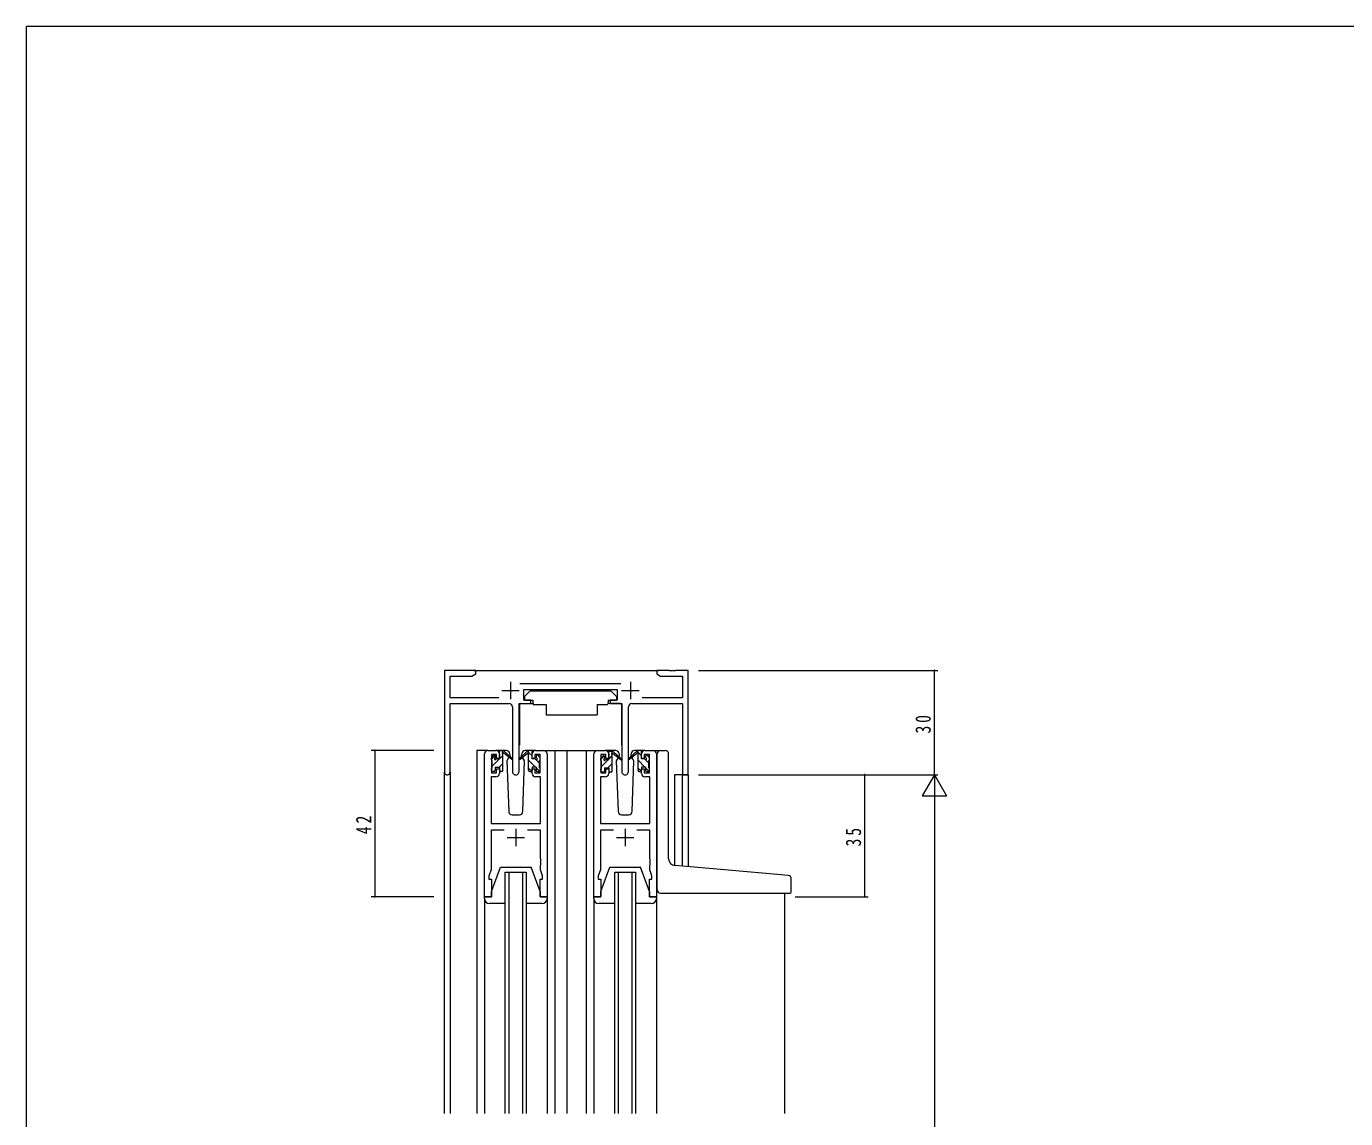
# Model space of a CAD drawing. Units: millimetres, scale not verified. Extents: x -567 to 567, y -403 to 403.
# Drawn here: x -562.7 to -184, y 85.3 to 399 of the extents above; entities that cross this region are included whole.
import ezdxf

# ---------------------------------------------------------------- set-up
doc = ezdxf.new("R2010")
doc.units = ezdxf.units.MM
doc.header["$LTSCALE"] = 2
for name, color, linetype, lineweight in [('0-1_YKK_ZWAK', 7, 'Continuous', 18), ('0-3_YKK_11', 7, 'Continuous', 18), ('0-4_YKK_12', 2, 'Continuous', 18), ('0-5_YKK_13', 4, 'Continuous', 18), ('0-6_YKK_D', 6, 'Continuous', 18)]:
    doc.layers.add(name, color=color, linetype=linetype, lineweight=lineweight)
doc.styles.add('ＭＳ ゴシック', font='')
doc.styles.get('ＭＳ ゴシック').set_extended_font_data('MS Gothic')

msp = doc.modelspace()

# ---------------------------------------------------------------- linework, layer by layer
at = {"layer": '0-1_YKK_ZWAK'}
for p in [(-562.726, -350.982), (537.274, 399.018)]:
    msp.add_line(p, (-562.726, 399.018), dxfattribs=at)
at = {"layer": '0-3_YKK_11'}
for p, q in [((-433.726, 214.018), (-442.726, 214.018)), ((-442.726, 214.018), (-442.726, 184.833)), ((-441.096, 206.148), (-441.096, 212.388)), ((-441.096, 212.388), (-434.817, 212.388)), ((-434.817, 212.388), (-433.726, 213.018)), ((-433.726, 213.018), (-433.726, 214.018)), ((-381.726, 214.018), (-381.726, 213.018)), ((-378.184, 214.018), (-381.726, 214.018)), ((-381.726, 213.018), (-380.635, 212.388)), ((-380.635, 212.388), (-374.356, 212.388)), ((-378.001, 213.898), (-378.184, 214.018)), ((-377.451, 213.898), (-378.001, 213.898)), ((-377.268, 214.018), (-377.451, 213.898)), ((-377.184, 214.018), (-377.268, 214.018)), ((-377.001, 213.898), (-377.184, 214.018)), ((-376.451, 213.898), (-377.001, 213.898)), ((-376.268, 214.018), (-376.451, 213.898)), ((-372.726, 214.018), (-376.268, 214.018)), ((-372.726, 184.018), (-372.726, 214.018)), ((-423.726, 210.718), (-423.726, 205.718)), ((-392.024, 210.148), (-421.034, 210.148)), ((-419.926, 205.518), (-419.926, 208.518)), ((-419.926, 208.518), (-393.126, 208.518)), ((-393.126, 208.518), (-393.126, 205.518)), ((-389.326, 210.718), (-389.326, 205.718)), ((-427.076, 206.148), (-441.096, 206.148)), ((-426.226, 208.218), (-421.226, 208.218)), ((-417.926, 205.518), (-419.926, 205.518)), ((-417.926, 204.518), (-417.926, 205.518)), ((-393.126, 205.518), (-395.126, 205.518)), ((-395.126, 205.518), (-395.126, 204.518)), ((-391.826, 208.218), (-386.826, 208.218)), ((-441.096, 204.518), (-424.176, 204.518)), ((-441.096, 184.833), (-441.096, 204.518)), ((-423.176, 203.518), (-423.176, 184.968)), ((-421.276, 204.518), (-417.926, 204.518)), ((-421.276, 184.968), (-421.276, 204.518)), ((-395.126, 204.518), (-391.776, 204.518)), ((-391.776, 204.518), (-391.776, 184.968)), ((-389.876, 184.968), (-389.876, 203.518)), ((-388.876, 204.518), (-374.356, 204.518)), ((-374.356, 204.518), (-374.356, 184.018)), ((-431.226, 149.018), (-431.226, 190.018)), ((-430.226, 191.018), (-427.926, 191.018)), ((-427.726, 189.818), (-429.226, 189.818)), ((-429.226, 189.818), (-429.226, 184.618)), ((-427.726, 188.718), (-427.726, 189.818)), ((-426.926, 190.018), (-426.926, 188.718)), ((-417.526, 188.718), (-417.526, 190.018)), ((-415.226, 189.818), (-416.726, 189.818)), ((-416.726, 189.818), (-416.726, 188.718)), ((-416.526, 191.018), (-414.226, 191.018)), ((-415.226, 184.618), (-415.226, 189.818)), ((-413.226, 190.018), (-413.226, 149.018)), ((-399.826, 149.018), (-399.826, 190.018)), ((-398.826, 191.018), (-396.526, 191.018)), ((-396.326, 189.818), (-397.826, 189.818)), ((-397.826, 189.818), (-397.826, 184.618)), ((-396.326, 188.718), (-396.326, 189.818)), ((-395.526, 190.018), (-395.526, 188.718)), ((-386.126, 188.718), (-386.126, 190.018)), ((-383.826, 189.818), (-385.326, 189.818)), ((-385.326, 189.818), (-385.326, 188.718)), ((-385.126, 191.018), (-382.826, 191.018)), ((-383.826, 184.618), (-383.826, 189.818)), ((-381.826, 190.018), (-381.826, 149.018)), ((-426.926, 188.718), (-427.726, 188.718)), ((-427.726, 185.718), (-426.926, 185.718)), ((-427.726, 184.618), (-427.726, 185.718)), ((-426.926, 185.718), (-426.926, 184.418)), ((-416.726, 188.718), (-417.526, 188.718)), ((-417.526, 184.418), (-417.526, 185.718)), ((-417.526, 185.718), (-416.726, 185.718)), ((-416.726, 185.718), (-416.726, 184.618)), ((-395.526, 188.718), (-396.326, 188.718)), ((-396.326, 185.718), (-395.526, 185.718)), ((-396.326, 184.618), (-396.326, 185.718)), ((-395.526, 185.718), (-395.526, 184.418)), ((-385.326, 188.718), (-386.126, 188.718)), ((-386.126, 185.718), (-385.326, 185.718)), ((-386.126, 184.418), (-386.126, 185.718)), ((-385.326, 185.718), (-385.326, 184.618)), ((-427.926, 183.418), (-429.296, 183.418)), ((-429.296, 183.418), (-429.296, 170.018)), ((-429.226, 184.618), (-427.726, 184.618)), ((-416.726, 184.618), (-415.226, 184.618)), ((-415.156, 183.418), (-416.526, 183.418)), ((-415.156, 170.018), (-415.156, 183.418)), ((-396.526, 183.418), (-397.896, 183.418)), ((-397.896, 183.418), (-397.896, 170.018)), ((-397.826, 184.618), (-396.326, 184.618)), ((-385.326, 184.618), (-383.826, 184.618)), ((-383.756, 183.418), (-385.126, 183.418)), ((-374.356, 184.018), (-372.726, 184.018)), ((-429.296, 170.018), (-415.156, 170.018)), ((-425.576, 168.088), (-429.296, 168.088)), ((-429.296, 168.088), (-429.296, 156.749)), ((-422.226, 168.518), (-422.226, 163.518)), ((-415.156, 168.088), (-418.876, 168.088)), ((-415.156, 159.976), (-415.156, 168.088)), ((-394.176, 168.088), (-397.896, 168.088)), ((-397.896, 168.088), (-397.896, 156.749)), ((-390.826, 168.518), (-390.826, 163.518)), ((-383.756, 168.088), (-387.476, 168.088)), ((-383.756, 159.976), (-383.756, 168.088)), ((-424.726, 166.018), (-419.726, 166.018)), ((-393.326, 166.018), (-388.326, 166.018)), ((-415.036, 159.793), (-415.156, 159.976)), ((-415.156, 159.059), (-415.036, 159.243)), ((-415.036, 159.243), (-415.036, 159.793)), ((-383.636, 159.793), (-383.756, 159.976)), ((-383.756, 159.059), (-383.636, 159.243)), ((-383.636, 159.243), (-383.636, 159.793)), ((-429.296, 156.749), (-429.926, 155.018)), ((-415.156, 158.976), (-415.156, 159.059)), ((-415.036, 158.793), (-415.156, 158.976)), ((-415.156, 158.059), (-415.036, 158.243)), ((-415.156, 156.749), (-415.156, 158.059)), ((-414.526, 155.018), (-415.156, 156.749)), ((-415.036, 158.243), (-415.036, 158.793)), ((-397.896, 156.749), (-398.526, 155.018)), ((-383.756, 158.976), (-383.756, 159.059)), ((-383.636, 158.793), (-383.756, 158.976)), ((-383.756, 158.059), (-383.636, 158.243)), ((-383.756, 156.749), (-383.756, 158.059)), ((-383.126, 155.018), (-383.756, 156.749)), ((-383.636, 158.243), (-383.636, 158.793)), ((-429.926, 155.018), (-429.926, 154.018)), ((-429.926, 154.018), (-429.226, 154.018)), ((-429.226, 154.018), (-429.226, 149.018)), ((-415.226, 149.018), (-415.226, 154.018)), ((-415.226, 154.018), (-414.526, 154.018)), ((-414.526, 154.018), (-414.526, 155.018)), ((-398.526, 155.018), (-398.526, 154.018)), ((-398.526, 154.018), (-397.826, 154.018)), ((-397.826, 154.018), (-397.826, 149.018)), ((-383.826, 154.018), (-383.126, 154.018)), ((-383.826, 149.018), (-383.826, 154.018)), ((-383.126, 154.018), (-383.126, 155.018)), ((-429.226, 149.018), (-431.226, 149.018)), ((-413.226, 149.018), (-415.226, 149.018)), ((-397.826, 149.018), (-399.826, 149.018)), ((-381.826, 149.018), (-383.826, 149.018))]:
    msp.add_line(p, q, dxfattribs=at)
for points in [[(-374.356, 212.388), (-374.356, 206.148), (-385.976, 206.148)], [(-397.896, 170.018), (-383.756, 170.018), (-383.756, 183.418)]]:
    msp.add_lwpolyline(points, dxfattribs=at)
for centre, radius, start, end in [((-424.176, 203.518), 1, 0.00001, 89.99999), ((-388.876, 203.518), 1, 90.00001, 179.99999), ((-430.226, 190.018), 1, 90.00001, 179.99999), ((-427.926, 190.018), 1, 0.00001, 89.99999), ((-416.526, 190.018), 1, 90.00001, 179.99999), ((-414.226, 190.018), 1, 0.00001, 89.99999), ((-398.826, 190.018), 1, 90.00001, 179.99999), ((-396.526, 190.018), 1, 0.00001, 89.99999), ((-385.126, 190.018), 1, 90.00001, 179.99999), ((-382.826, 190.018), 1, 0.00001, 89.99999), ((-441.911, 184.833), 0.815, 179.99999, 0.00001), ((-427.926, 184.418), 1, 270.00001, 359.99999), ((-422.226, 184.968), 0.95, 179.99999, 0.00001), ((-416.526, 184.418), 1, 180.00001, 269.99999), ((-396.526, 184.418), 1, 270.00001, 359.99999), ((-390.826, 184.968), 0.95, 179.99999, 0.00001), ((-385.126, 184.418), 1, 180.00001, 269.99999)]:
    msp.add_arc(centre, radius, start, end, dxfattribs=at)
at = {"layer": '0-4_YKK_12'}
for p, q in [((-434.226, 214.018), (-381.226, 214.018)), ((-430.226, 191.018), (-433.426, 191.018)), ((-433.426, 191.018), (-433.426, 86.768)), ((-415.376, 191.018), (-407.526, 191.018)), ((-411.026, 191.018), (-411.026, 86.768)), ((-407.526, 191.018), (-398.826, 191.018)), ((-407.526, 191.018), (-407.526, 86.768)), ((-402.026, 191.018), (-402.026, 86.768)), ((-382.826, 191.018), (-379.626, 191.018)), ((-442.726, 86.768), (-442.726, 184.833)), ((-441.096, 184.833), (-441.096, 86.768)), ((-372.726, 184.018), (-376.626, 184.018)), ((-376.626, 184.018), (-376.626, 157.952)), ((-374.356, 157.75), (-374.356, 184.018)), ((-372.726, 184.018), (-372.726, 157.607)), ((-425.226, 156.018), (-419.226, 156.018)), ((-425.226, 86.768), (-425.226, 156.018)), ((-424.226, 156.018), (-424.226, 86.768)), ((-420.226, 86.768), (-420.226, 156.018)), ((-419.226, 156.018), (-419.226, 86.768)), ((-393.826, 156.018), (-387.826, 156.018)), ((-393.826, 86.768), (-393.826, 156.018)), ((-392.826, 156.018), (-392.826, 86.768)), ((-388.826, 86.768), (-388.826, 156.018)), ((-387.826, 156.018), (-387.826, 86.768)), ((-345.026, 150.016), (-345.026, 86.768))]:
    msp.add_line(p, q, dxfattribs=at)
at = {"layer": '0-5_YKK_13'}
for p, q in [((-418.123, 208.118), (-394.923, 208.118)), ((-417.323, 205.518), (-417.323, 205.018)), ((-417.323, 205.018), (-417.182, 204.218)), ((-395.723, 205.018), (-395.864, 204.218)), ((-395.723, 205.518), (-395.723, 205.018)), ((-395.723, 205.518), (-393.323, 205.518)), ((-421.173, 204.218), (-421.173, 192.518)), ((-420.873, 204.518), (-417.235, 204.518)), ((-417.182, 204.218), (-413.523, 204.218)), ((-413.523, 204.218), (-413.523, 201.218)), ((-413.523, 201.218), (-398.864, 201.218)), ((-398.864, 204.218), (-398.864, 201.218)), ((-398.864, 204.218), (-395.864, 204.218)), ((-392.179, 204.517), (-395.817, 204.517)), ((-391.879, 204.217), (-391.88, 192.518)), ((-429.225, 188.511), (-428.167, 189.57)), ((-429.138, 189.13), (-428.638, 189.63)), ((-429.025, 186.466), (-425.925, 189.566)), ((-428.125, 189.418), (-428.125, 189.079)), ((-424.939, 191.018), (-427.926, 191.018)), ((-426.925, 188.618), (-426.925, 190.718)), ((-426.901, 190.835), (-426.743, 190.994)), ((-426.625, 191.018), (-425.835, 191.018)), ((-425.925, 190.518), (-425.925, 191.018)), ((-425.925, 185.318), (-425.925, 189.918)), ((-425.642, 190.947), (-423.459, 188.899)), ((-423.492, 188.555), (-425.632, 190.251)), ((-423.921, 189.518), (-423.99, 189.398)), ((-423.94, 190.053), (-423.921, 189.518)), ((-418.81, 190.947), (-420.993, 188.899)), ((-420.96, 188.555), (-418.82, 190.251)), ((-420.531, 189.518), (-420.512, 190.053)), ((-419.684, 188.05), (-420.531, 189.518)), ((-419.684, 188.05), (-420.531, 189.518)), ((-416.526, 191.018), (-419.513, 191.018)), ((-417.827, 191.018), (-418.617, 191.018)), ((-418.527, 190.518), (-418.527, 191.018)), ((-418.527, 185.318), (-418.527, 189.918)), ((-417.527, 189.452), (-418.335, 190.26)), ((-417.527, 188.618), (-417.527, 190.718)), ((-416.327, 189.418), (-416.327, 189.079)), ((-415.314, 189.13), (-415.814, 189.63)), ((-397.825, 188.48), (-396.847, 189.459)), ((-397.738, 188.93), (-397.238, 189.43)), ((-393.539, 191.018), (-396.526, 191.018)), ((-395.525, 188.418), (-395.525, 190.518)), ((-395.525, 188.535), (-394.525, 189.535)), ((-395.225, 190.818), (-394.435, 190.818)), ((-394.525, 190.318), (-394.525, 190.818)), ((-394.525, 185.118), (-394.525, 189.718)), ((-394.242, 190.747), (-392.059, 188.699)), ((-392.092, 188.354), (-394.232, 190.051)), ((-392.521, 189.518), (-392.665, 189.268)), ((-392.54, 190.053), (-392.521, 189.518)), ((-387.41, 190.947), (-389.593, 188.899)), ((-389.56, 188.555), (-387.42, 190.251)), ((-389.131, 189.518), (-389.112, 190.053)), ((-388.982, 189.259), (-389.131, 189.518)), ((-388.284, 188.05), (-389.131, 189.518)), ((-385.126, 191.018), (-388.113, 191.018)), ((-386.427, 191.018), (-387.217, 191.018)), ((-387.127, 190.518), (-387.127, 191.018)), ((-387.127, 185.318), (-387.127, 189.918)), ((-386.127, 189.452), (-386.935, 190.26)), ((-386.127, 188.618), (-386.127, 190.718)), ((-384.927, 189.418), (-384.927, 189.079)), ((-383.914, 189.13), (-384.414, 189.63)), ((-381.626, 158.386), (-381.626, 190.018)), ((-380.626, 191.018), (-379.326, 191.018)), ((-378.326, 159.93), (-378.326, 190.018)), ((-429.225, 188.318), (-429.225, 188.918)), ((-429.225, 185.318), (-429.225, 185.818)), ((-429.025, 186.018), (-429.025, 188.118)), ((-428.125, 186.218), (-426.925, 186.218)), ((-428.125, 186.218), (-428.125, 185.318)), ((-427.664, 188.618), (-426.925, 188.618)), ((-427.029, 186.218), (-425.925, 187.321)), ((-426.925, 186.218), (-426.925, 185.318)), ((-424.168, 189.09), (-424.768, 188.05)), ((-424.768, 188.05), (-424.26, 173.483)), ((-420.192, 173.483), (-419.684, 188.05)), ((-416.538, 186.218), (-418.527, 188.206)), ((-417.644, 185.079), (-418.527, 185.961)), ((-416.788, 188.618), (-417.527, 188.618)), ((-417.527, 186.218), (-417.527, 185.318)), ((-416.327, 186.218), (-417.527, 186.218)), ((-415.427, 187.352), (-416.668, 188.593)), ((-416.327, 186.218), (-416.327, 185.318)), ((-415.377, 185.057), (-416.327, 186.006)), ((-415.427, 186.018), (-415.427, 188.118)), ((-415.227, 188.318), (-415.227, 188.918)), ((-415.227, 185.318), (-415.227, 185.818)), ((-397.825, 188.118), (-397.825, 188.718)), ((-397.825, 185.118), (-397.825, 185.618)), ((-397.625, 186.435), (-395.643, 188.418)), ((-397.625, 185.818), (-397.625, 187.918)), ((-396.725, 189.218), (-396.725, 188.879)), ((-396.725, 186.018), (-395.525, 186.018)), ((-396.725, 186.018), (-396.725, 185.118)), ((-396.264, 188.418), (-395.525, 188.418)), ((-395.798, 186.018), (-394.525, 187.29)), ((-395.525, 186.018), (-395.525, 185.118)), ((-392.848, 188.954), (-393.368, 188.05)), ((-393.368, 188.05), (-392.86, 173.483)), ((-388.792, 173.483), (-388.284, 188.05)), ((-385.138, 186.218), (-387.127, 188.206)), ((-386.244, 185.079), (-387.127, 185.961)), ((-385.388, 188.618), (-386.127, 188.618)), ((-386.127, 186.218), (-386.127, 185.318)), ((-384.927, 186.218), (-386.127, 186.218)), ((-384.027, 187.352), (-385.268, 188.593)), ((-384.927, 186.218), (-384.927, 185.318)), ((-383.977, 185.057), (-384.927, 186.006)), ((-384.027, 186.018), (-384.027, 188.118)), ((-383.827, 188.318), (-383.827, 188.918)), ((-383.827, 185.318), (-383.827, 185.818)), ((-428.425, 185.018), (-428.925, 185.018)), ((-426.225, 185.018), (-426.625, 185.018)), ((-418.227, 185.018), (-417.827, 185.018)), ((-416.027, 185.018), (-415.527, 185.018)), ((-397.025, 184.818), (-397.525, 184.818)), ((-396.997, 184.819), (-396.727, 185.089)), ((-394.825, 184.818), (-395.225, 184.818)), ((-394.741, 184.83), (-394.538, 185.033)), ((-386.827, 185.018), (-386.427, 185.018)), ((-384.627, 185.018), (-384.127, 185.018)), ((-423.26, 172.518), (-421.192, 172.518)), ((-391.86, 172.518), (-389.792, 172.518)), ((-429.226, 150.518), (-426.626, 157.518)), ((-426.626, 157.518), (-417.826, 157.518)), ((-415.226, 150.518), (-417.826, 157.518)), ((-397.826, 150.518), (-395.226, 157.518)), ((-395.226, 157.518), (-386.426, 157.518)), ((-383.826, 150.518), (-386.426, 157.518)), ((-381.626, 151.018), (-381.626, 158.386)), ((-346.039, 155.272), (-376.5, 157.937)), ((-344.039, 155.097), (-346.039, 155.272)), ((-343.126, 150.318), (-343.126, 154.101)), ((-431.226, 149.018), (-429.226, 149.018)), ((-431.226, 148.518), (-431.226, 149.018)), ((-431.226, 148.518), (-431.226, 86.768)), ((-429.226, 149.018), (-429.226, 150.518)), ((-415.226, 150.518), (-415.226, 149.018)), ((-415.226, 149.018), (-413.226, 149.018)), ((-413.226, 149.018), (-413.226, 148.518)), ((-413.226, 148.518), (-413.226, 86.768)), ((-399.826, 149.018), (-397.826, 149.018)), ((-399.826, 148.518), (-399.826, 149.018)), ((-399.826, 148.518), (-399.826, 86.768)), ((-397.826, 149.018), (-397.826, 150.518)), ((-383.826, 150.518), (-383.826, 149.018)), ((-383.826, 149.018), (-381.826, 149.018)), ((-381.826, 149.018), (-381.826, 148.518)), ((-381.826, 148.518), (-381.826, 86.768)), ((-380.626, 150.018), (-343.426, 150.018)), ((-425.226, 147.018), (-429.726, 147.018)), ((-414.726, 147.018), (-419.226, 147.018)), ((-393.826, 147.018), (-398.326, 147.018)), ((-383.326, 147.018), (-387.826, 147.018))]:
    msp.add_line(p, q, dxfattribs=at)
for points in [[(-418.123, 208.118), (-419.723, 206.518), (-419.723, 205.518), (-417.323, 205.518)], [(-394.923, 208.118), (-393.323, 206.518), (-393.323, 205.518)]]:
    msp.add_lwpolyline(points, dxfattribs=at)
for centre, radius, start, end in [((-420.873, 204.218), 0.3, 90, 180), ((-392.179, 204.217), 0.3, 359.99647, 89.99647), ((-428.425, 189.418), 0.3, 0, 135), ((-426.625, 190.718), 0.3, 90, 180), ((-425.925, 190.318), 0.2, 20.88332, 233.1301), ((-426.225, 189.918), 0.3, 0, 53.1301), ((-425.835, 190.718), 0.3, 49.89741, 90), ((-425.458, 190.496), 0.3, 200.88332, 234.62002), ((-424.939, 190.018), 1, 2, 90), ((-419.513, 190.018), 1, 90, 178), ((-418.994, 190.496), 0.3, 305.37998, 339.11668), ((-418.617, 190.718), 0.3, 90, 130.10259), ((-418.527, 190.318), 0.2, 306.8699, 159.11668), ((-418.227, 189.918), 0.3, 126.8699, 180), ((-417.827, 190.718), 0.3, 0, 90), ((-416.027, 189.418), 0.3, 45, 180), ((-397.025, 189.218), 0.3, 0, 135), ((-395.225, 190.518), 0.3, 90, 180), ((-394.525, 190.118), 0.2, 20.88332, 233.1301), ((-394.825, 189.718), 0.3, 0, 53.1301), ((-394.435, 190.518), 0.3, 49.89741, 90), ((-394.058, 190.296), 0.3, 200.88332, 234.62002), ((-393.539, 190.018), 1, 2, 90), ((-388.113, 190.018), 1, 90, 178), ((-387.594, 190.496), 0.3, 305.37998, 339.11668), ((-387.217, 190.718), 0.3, 90, 130.10259), ((-387.127, 190.318), 0.2, 306.8699, 159.11668), ((-386.827, 189.918), 0.3, 126.8699, 180), ((-386.427, 190.718), 0.3, 0, 90), ((-384.627, 189.418), 0.3, 45, 180), ((-380.626, 190.018), 1, 90, 180), ((-379.326, 190.018), 1, 0, 90), ((-428.925, 188.918), 0.3, 135, 180), ((-429.025, 188.318), 0.2, 180, 270), ((-429.025, 185.818), 0.2, 90, 180), ((-428.125, 188.618), 0.25, 123.05573, 326.94427), ((-428.425, 189.079), 0.3, 303.05573, 0), ((-427.664, 188.318), 0.3, 90, 146.94427), ((-423.376, 188.718), 0.2, 234.62002, 114.62002), ((-421.076, 188.718), 0.2, 65.37998, 305.37998), ((-416.788, 188.318), 0.3, 33.05573, 90), ((-416.327, 188.618), 0.25, 213.05573, 56.94427), ((-416.027, 189.079), 0.3, 180, 236.94427), ((-415.427, 188.318), 0.2, 270, 0), ((-415.427, 185.818), 0.2, 0, 90), ((-415.527, 188.918), 0.3, 0, 45), ((-397.525, 188.718), 0.3, 135, 180), ((-397.625, 188.118), 0.2, 180, 270), ((-397.625, 185.618), 0.2, 90, 180), ((-396.725, 188.418), 0.25, 123.05573, 326.94427), ((-397.025, 188.879), 0.3, 303.05573, 0), ((-396.264, 188.118), 0.3, 90, 146.94427), ((-391.976, 188.518), 0.2, 234.62002, 114.62002), ((-389.676, 188.718), 0.2, 65.37998, 305.37998), ((-385.388, 188.318), 0.3, 33.05573, 90), ((-384.927, 188.618), 0.25, 213.05573, 56.94427), ((-384.627, 189.079), 0.3, 180, 236.94427), ((-384.027, 188.318), 0.2, 270, 0), ((-384.027, 185.818), 0.2, 0, 90), ((-384.127, 188.918), 0.3, 0, 45), ((-428.925, 185.318), 0.3, 180, 270), ((-428.425, 185.318), 0.3, 270, 0), ((-426.625, 185.318), 0.3, 180, 270), ((-426.225, 185.318), 0.3, 270, 0), ((-418.227, 185.318), 0.3, 180, 270), ((-417.827, 185.318), 0.3, 270, 0), ((-416.027, 185.318), 0.3, 180, 270), ((-415.527, 185.318), 0.3, 270, 0), ((-397.525, 185.118), 0.3, 180, 270), ((-397.025, 185.118), 0.3, 270, 0), ((-395.225, 185.118), 0.3, 180, 270), ((-394.825, 185.118), 0.3, 270, 0), ((-386.827, 185.318), 0.3, 180, 270), ((-386.427, 185.318), 0.3, 270, 0), ((-384.627, 185.318), 0.3, 180, 270), ((-384.127, 185.318), 0.3, 270, 0), ((-423.26, 173.518), 1, 182, 270), ((-421.192, 173.518), 1, 270, 358), ((-391.86, 173.518), 1, 182, 270), ((-389.792, 173.518), 1, 270, 358), ((-376.326, 159.93), 2, 180, 265), ((-344.126, 154.101), 1, 0, 85), ((-429.726, 148.518), 1.5, 180, 270), ((-414.726, 148.518), 1.5, 270, 0), ((-398.326, 148.518), 1.5, 180, 270), ((-383.326, 148.518), 1.5, 270, 0), ((-380.626, 151.018), 1, 180, 224.427), ((-380.626, 151.018), 1, 224.427, 270), ((-343.426, 150.318), 0.3, 270, 0)]:
    msp.add_arc(centre, radius, start, end, dxfattribs=at)
at = {"layer": '0-6_YKK_D'}
for p, q in [((-369.726, 214.018), (-301.029, 214.018)), ((-302.029, 184.018), (-302.029, 214.018)), ((-445.726, 191.018), (-463.726, 191.018)), ((-462.726, 191.018), (-462.726, 149.018)), ((-369.726, 184.018), (-301.029, 184.018)), ((-342.026, 184.018), (-321.029, 184.018)), ((-342.026, 184.018), (-301.029, 184.018)), ((-322.029, 149.018), (-322.029, 184.018)), ((-302.029, 184.018), (-305.529, 177.955)), ((-302.029, 184.018), (-298.529, 177.955)), ((-302.029, 184.018), (-302.029, 171.893)), ((-305.529, 177.955), (-298.529, 177.955)), ((-302.029, 177.018), (-302.029, -208.982)), ((-445.726, 149.018), (-463.726, 149.018)), ((-342.026, 149.018), (-321.029, 149.018))]:
    msp.add_line(p, q, dxfattribs=at)
for centre, start, end in [((-302.029, 214.018), 90, 270), ((-302.029, 214.018), 270, 90), ((-462.726, 191.018), 90, 270), ((-462.726, 191.018), 270, 90), ((-322.029, 184.018), 90, 270), ((-322.029, 184.018), 270, 90), ((-462.726, 149.018), 90, 270), ((-462.726, 149.018), 270, 90), ((-322.029, 149.018), 90, 270), ((-322.029, 149.018), 270, 90)]:
    msp.add_arc(centre, 0.106, start, end, dxfattribs=at)

# ---------------------------------------------------------------- texts
at = {"layer": '0-6_YKK_D', "color": 7, "char_height": 4.399, "attachment_point": 7, "rotation": 90, "style": 'ＭＳ ゴシック'}
for s, insert in [('\\T1.37;\\W0.75;30', (-303.029, 195.887)), ('\\T1.37;\\W0.75;42', (-463.726, 166.972)), ('\\T1.37;\\W0.75;35', (-323.029, 163.448))]:
    msp.add_mtext(s, dxfattribs=dict(at, insert=insert))

doc.saveas('drawing.dxf')
